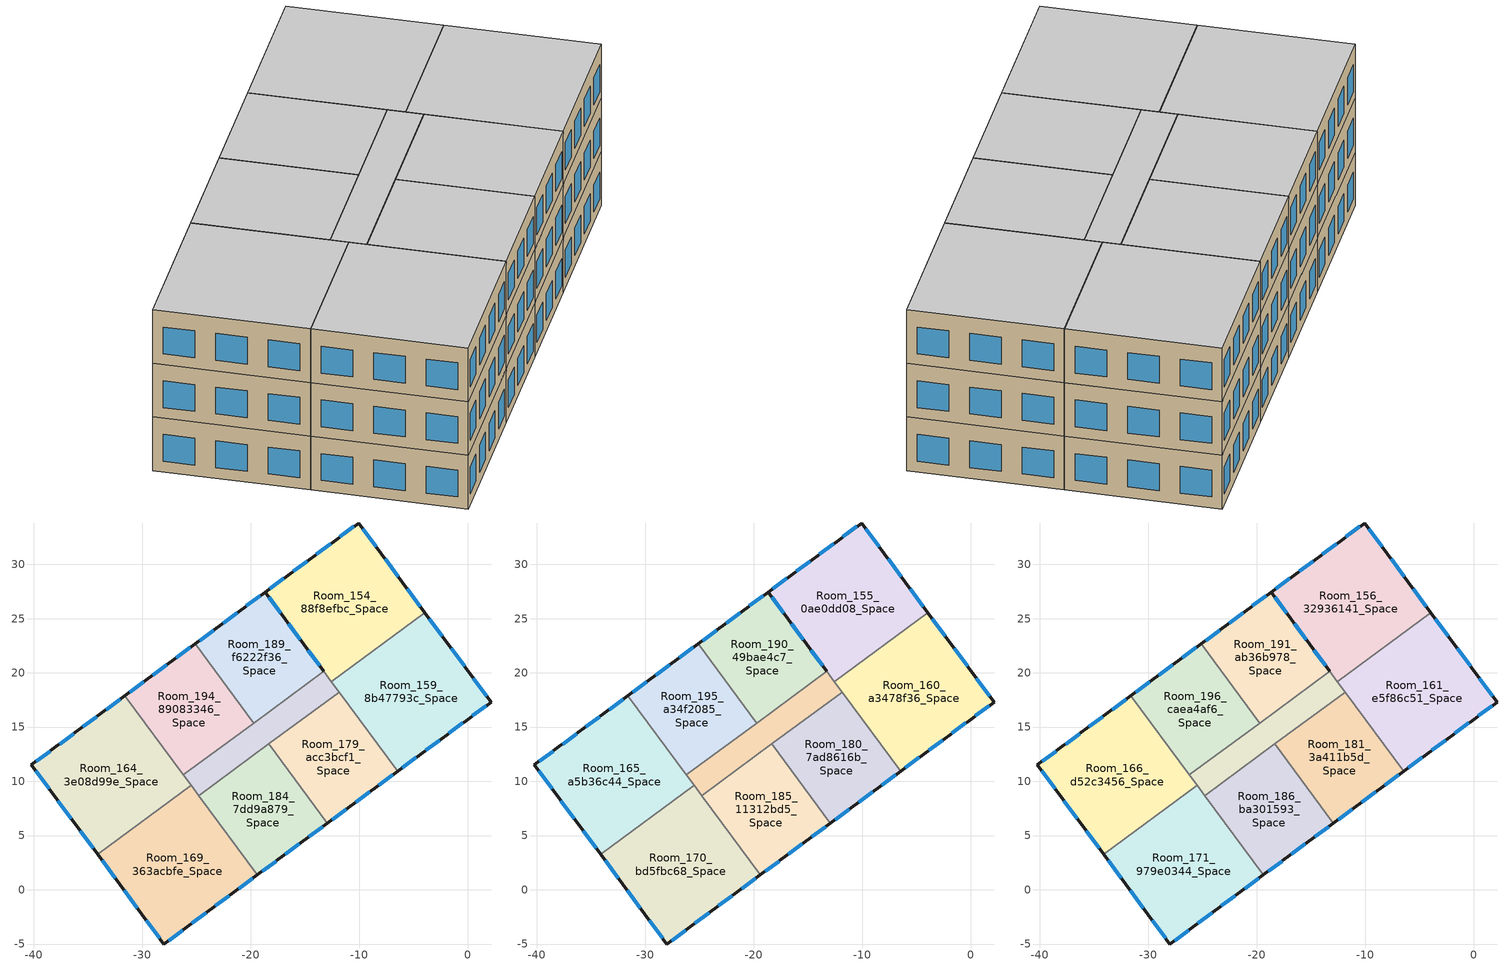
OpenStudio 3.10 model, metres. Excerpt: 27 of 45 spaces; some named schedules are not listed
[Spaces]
Room_154_88f8efbc_Space
 floor ground: -10.06,33.82 -3.95,25.56 -12.57,19.19 -18.67,27.45 z0
 wall outside: -3.95,25.56 -10.06,33.82 -18.67,27.45 -13.28,20.15 z0:4
 wall to Room_174_8eef18f5_Space: -13.28,20.15 -12.57,19.19 z0:4
 wall to Room_159_8b47793c_Space: -12.57,19.19 -3.95,25.56 z0:4
 window: -4.36,26.11 -5.58,27.76 / -6.39,28.86 -7.62,30.52 / -8.43,31.62 -9.65,33.27 / -10.49,33.5 -11.78,32.54 / -12.64,31.91 -13.94,30.95 / -14.8,30.31 -16.09,29.36 / -16.95,28.72 -18.24,27.76 / -18.31,26.96 -17.24,25.5 / -16.52,24.53 -15.44,23.07 / -14.72,22.1 -13.64,20.64 z0.8:2.8
Room_159_8b47793c_Space
 floor ground: -3.95,25.56 2.16,17.31 -6.46,10.93 -12.57,19.19 z0
 wall outside: -6.46,10.93 2.16,17.31 -3.95,25.56 z0:4
 wall to Room_179_acc3bcf1_Space: -11.85,18.22 -6.46,10.93 z0:4
 wall to Room_174_8eef18f5_Space: -12.57,19.19 -11.85,18.22 z0:4
 window: 1.75,17.86 0.53,19.51 / -0.29,20.61 -1.51,22.26 / -2.32,23.36 -3.54,25.01 / -6.03,11.25 -4.74,12.21 / -3.87,12.84 -2.58,13.8 / -1.72,14.44 -0.43,15.39 / 0.43,16.03 1.73,16.99 z0.8:2.8
Room_164_3e08d99e_Space
 floor ground: -31.6,17.89 -25.49,9.63 -34.11,3.26 -40.21,11.51 z0
 wall outside: -31.6,17.89 -40.21,11.51 -34.11,3.26 z0:4
 wall to Room_174_8eef18f5_Space: -25.49,9.63 -26.2,10.59 z0:4
 wall to Room_169_363acbfe_Space: -34.11,3.26 -25.49,9.63 z0:4
 wall to Room_194_89083346_Space: -26.2,10.59 -31.6,17.89 z0:4
 window: -39.81,10.96 -38.59,9.31 / -37.77,8.21 -36.55,6.56 / -35.74,5.46 -34.51,3.81 / -32.03,17.57 -33.32,16.61 / -34.18,15.97 -35.48,15.02 / -36.34,14.38 -37.63,13.43 / -38.49,12.79 -39.78,11.83 z0.8:2.8
Room_169_363acbfe_Space
 floor ground: -25.49,9.63 -19.38,1.37 -28,-5 -34.11,3.26 z0
 wall outside: -34.11,3.26 -28,-5 -19.38,1.37 z0:4
 wall to Room_184_7dd9a879_Space: -19.38,1.37 -24.78,8.66 z0:4
 wall to Room_174_8eef18f5_Space: -24.78,8.66 -25.49,9.63 z0:4
 window: -33.7,2.71 -32.48,1.05 / -31.66,-0.05 -30.44,-1.7 / -29.63,-2.8 -28.41,-4.45 / -27.57,-4.68 -26.28,-3.73 / -25.42,-3.09 -24.12,-2.13 / -23.26,-1.5 -21.97,-0.54 / -21.11,0.1 -19.82,1.05 z0.8:2.8
Room_174_8eef18f5_Space
 floor ground: -13.28,20.15 -11.85,18.22 -24.78,8.66 -26.2,10.59 z0
 wall to Room_194_89083346_Space: -19.74,15.37 -26.2,10.59 z0:4
 wall to Room_189_f6222f36_Space: -13.28,20.15 -19.74,15.37 z0:4
 wall to Room_184_7dd9a879_Space: -24.78,8.66 -18.32,13.44 z0:4
 wall to Room_179_acc3bcf1_Space: -18.32,13.44 -11.85,18.22 z0:4
Room_179_acc3bcf1_Space
 floor ground: -11.85,18.22 -6.46,10.93 -12.92,6.15 -18.32,13.44 z0
 wall outside: -12.92,6.15 -6.46,10.93 z0:4
 wall to Room_184_7dd9a879_Space: -18.32,13.44 -12.92,6.15 z0:4
 window: -12.49,6.47 -11.2,7.43 / -10.34,8.06 -9.04,9.02 / -8.18,9.66 -6.89,10.61 z0.8:2.8
Room_184_7dd9a879_Space
 floor ground: -18.32,13.44 -12.92,6.15 -19.38,1.37 -24.78,8.66 z0
 wall outside: -19.38,1.37 -12.92,6.15 z0:4
 window: -18.95,1.69 -17.66,2.65 / -16.8,3.28 -15.51,4.24 / -14.64,4.88 -13.35,5.83 z0.8:2.8
Room_189_f6222f36_Space
 floor ground: -18.67,27.45 -13.28,20.15 -19.74,15.37 -25.14,22.67 z0
 wall outside: -13.28,20.15 -18.67,27.45 -25.14,22.67 z0:4
 wall to Room_194_89083346_Space: -25.14,22.67 -19.74,15.37 z0:4
 window: -19.11,27.13 -20.4,26.17 / -21.26,25.53 -22.55,24.58 / -23.41,23.94 -24.71,22.98 / -13.64,20.64 -14.72,22.1 / -15.44,23.07 -16.52,24.53 / -17.24,25.5 -18.31,26.96 z0.8:2.8
Room_194_89083346_Space
 floor ground: -25.14,22.67 -19.74,15.37 -26.2,10.59 -31.6,17.89 z0
 wall outside: -25.14,22.67 -31.6,17.89 z0:4
 window: -25.57,22.35 -26.86,21.39 / -27.72,20.75 -29.01,19.8 / -29.87,19.16 -31.17,18.21 z0.8:2.8
Room_155_0ae0dd08_Space
 floor to Room_154_88f8efbc_Space: -10.06,33.82 -3.95,25.56 -12.57,19.19 -18.67,27.45 z4
 wall outside: -3.95,25.56 -10.06,33.82 -18.67,27.45 -13.28,20.15 z4:8
 wall to Room_175_80535c83_Space: -13.28,20.15 -12.57,19.19 z4:8
 wall to Room_160_a3478f36_Space: -12.57,19.19 -3.95,25.56 z4:8
 window: -4.36,26.11 -5.58,27.76 / -6.39,28.86 -7.62,30.52 / -8.43,31.62 -9.65,33.27 / -10.49,33.5 -11.78,32.54 / -12.64,31.91 -13.94,30.95 / -14.8,30.31 -16.09,29.36 / -16.95,28.72 -18.24,27.76 / -18.31,26.96 -17.24,25.5 / -16.52,24.53 -15.44,23.07 / -14.72,22.1 -13.64,20.64 z4.8:6.8
Room_160_a3478f36_Space
 floor to Room_159_8b47793c_Space: -3.95,25.56 2.16,17.31 -6.46,10.93 -12.57,19.19 z4
 wall outside: -6.46,10.93 2.16,17.31 -3.95,25.56 z4:8
 wall to Room_180_7ad8616b_Space: -11.85,18.22 -6.46,10.93 z4:8
 wall to Room_175_80535c83_Space: -12.57,19.19 -11.85,18.22 z4:8
 window: 1.75,17.86 0.53,19.51 / -0.29,20.61 -1.51,22.26 / -2.32,23.36 -3.54,25.01 / -6.03,11.25 -4.74,12.21 / -3.87,12.84 -2.58,13.8 / -1.72,14.44 -0.43,15.39 / 0.43,16.03 1.73,16.99 z4.8:6.8
Room_165_a5b36c44_Space
 floor to Room_164_3e08d99e_Space: -31.6,17.89 -25.49,9.63 -34.11,3.26 -40.21,11.51 z4
 wall outside: -31.6,17.89 -40.21,11.51 -34.11,3.26 z4:8
 wall to Room_175_80535c83_Space: -25.49,9.63 -26.2,10.59 z4:8
 wall to Room_170_bd5fbc68_Space: -34.11,3.26 -25.49,9.63 z4:8
 wall to Room_195_a34f2085_Space: -26.2,10.59 -31.6,17.89 z4:8
 window: -39.81,10.96 -38.59,9.31 / -37.77,8.21 -36.55,6.56 / -35.74,5.46 -34.51,3.81 / -32.03,17.57 -33.32,16.61 / -34.18,15.97 -35.48,15.02 / -36.34,14.38 -37.63,13.43 / -38.49,12.79 -39.78,11.83 z4.8:6.8
Room_170_bd5fbc68_Space
 floor to Room_169_363acbfe_Space: -25.49,9.63 -19.38,1.37 -28,-5 -34.11,3.26 z4
 wall outside: -34.11,3.26 -28,-5 -19.38,1.37 z4:8
 wall to Room_185_11312bd5_Space: -19.38,1.37 -24.78,8.66 z4:8
 wall to Room_175_80535c83_Space: -24.78,8.66 -25.49,9.63 z4:8
 window: -33.7,2.71 -32.48,1.05 / -31.66,-0.05 -30.44,-1.7 / -29.63,-2.8 -28.41,-4.45 / -27.57,-4.68 -26.28,-3.73 / -25.42,-3.09 -24.12,-2.13 / -23.26,-1.5 -21.97,-0.54 / -21.11,0.1 -19.82,1.05 z4.8:6.8
Room_175_80535c83_Space
 floor to Room_174_8eef18f5_Space: -13.28,20.15 -11.85,18.22 -24.78,8.66 -26.2,10.59 z4
 wall to Room_195_a34f2085_Space: -19.74,15.37 -26.2,10.59 z4:8
 wall to Room_190_49bae4c7_Space: -13.28,20.15 -19.74,15.37 z4:8
 wall to Room_185_11312bd5_Space: -24.78,8.66 -18.32,13.44 z4:8
 wall to Room_180_7ad8616b_Space: -18.32,13.44 -11.85,18.22 z4:8
Room_180_7ad8616b_Space
 floor to Room_179_acc3bcf1_Space: -11.85,18.22 -6.46,10.93 -12.92,6.15 -18.32,13.44 z4
 wall outside: -12.92,6.15 -6.46,10.93 z4:8
 wall to Room_185_11312bd5_Space: -18.32,13.44 -12.92,6.15 z4:8
 window: -12.49,6.47 -11.2,7.43 / -10.34,8.06 -9.04,9.02 / -8.18,9.66 -6.89,10.61 z4.8:6.8
Room_185_11312bd5_Space
 floor to Room_184_7dd9a879_Space: -18.32,13.44 -12.92,6.15 -19.38,1.37 -24.78,8.66 z4
 wall outside: -19.38,1.37 -12.92,6.15 z4:8
 window: -18.95,1.69 -17.66,2.65 / -16.8,3.28 -15.51,4.24 / -14.64,4.88 -13.35,5.83 z4.8:6.8
Room_190_49bae4c7_Space
 floor to Room_189_f6222f36_Space: -18.67,27.45 -13.28,20.15 -19.74,15.37 -25.14,22.67 z4
 wall outside: -13.28,20.15 -18.67,27.45 -25.14,22.67 z4:8
 wall to Room_195_a34f2085_Space: -25.14,22.67 -19.74,15.37 z4:8
 window: -13.64,20.64 -14.72,22.1 / -15.44,23.07 -16.52,24.53 / -17.24,25.5 -18.31,26.96 / -19.11,27.13 -20.4,26.17 / -21.26,25.53 -22.55,24.58 / -23.41,23.94 -24.71,22.98 z4.8:6.8
Room_195_a34f2085_Space
 floor to Room_194_89083346_Space: -25.14,22.67 -19.74,15.37 -26.2,10.59 -31.6,17.89 z4
 wall outside: -25.14,22.67 -31.6,17.89 z4:8
 window: -25.57,22.35 -26.86,21.39 / -27.72,20.75 -29.01,19.8 / -29.87,19.16 -31.17,18.21 z4.8:6.8
Room_156_32936141_Space
 floor to Room_155_0ae0dd08_Space: -10.06,33.82 -3.95,25.56 -12.57,19.19 -18.67,27.45 z8
 wall outside: -3.95,25.56 -10.06,33.82 -18.67,27.45 -13.28,20.15 z8:12
 wall to Room_176_02cfd04b_Space: -13.28,20.15 -12.57,19.19 z8:12
 wall to Room_161_e5f86c51_Space: -12.57,19.19 -3.95,25.56 z8:12
 window: -4.36,26.11 -5.58,27.76 / -6.39,28.86 -7.62,30.52 / -8.43,31.62 -9.65,33.27 / -10.49,33.5 -11.78,32.54 / -12.64,31.91 -13.94,30.95 / -14.8,30.31 -16.09,29.36 / -16.95,28.72 -18.24,27.76 / -18.31,26.96 -17.24,25.5 / -16.52,24.53 -15.44,23.07 / -14.72,22.1 -13.64,20.64 z8.8:10.8
 ceiling to Room_157_906e164b_Space: -12.57,19.19 -3.95,25.56 -10.06,33.82 -18.67,27.45 z12
Room_161_e5f86c51_Space
 floor to Room_160_a3478f36_Space: -3.95,25.56 2.16,17.31 -6.46,10.93 -12.57,19.19 z8
 wall outside: -6.46,10.93 2.16,17.31 -3.95,25.56 z8:12
 wall to Room_181_3a411b5d_Space: -11.85,18.22 -6.46,10.93 z8:12
 wall to Room_176_02cfd04b_Space: -12.57,19.19 -11.85,18.22 z8:12
 window: 1.75,17.86 0.53,19.51 / -0.29,20.61 -1.51,22.26 / -2.32,23.36 -3.54,25.01 / -6.03,11.25 -4.74,12.21 / -3.87,12.84 -2.58,13.8 / -1.72,14.44 -0.43,15.39 / 0.43,16.03 1.73,16.99 z8.8:10.8
 ceiling to Room_162_4eb5ef5d_Space: -6.46,10.93 2.16,17.31 -3.95,25.56 -12.57,19.19 z12
Room_166_d52c3456_Space
 floor to Room_165_a5b36c44_Space: -31.6,17.89 -25.49,9.63 -34.11,3.26 -40.21,11.51 z8
 wall outside: -31.6,17.89 -40.21,11.51 -34.11,3.26 z8:12
 wall to Room_176_02cfd04b_Space: -25.49,9.63 -26.2,10.59 z8:12
 wall to Room_171_979e0344_Space: -34.11,3.26 -25.49,9.63 z8:12
 wall to Room_196_caea4af6_Space: -26.2,10.59 -31.6,17.89 z8:12
 window: -39.81,10.96 -38.59,9.31 / -37.77,8.21 -36.55,6.56 / -35.74,5.46 -34.51,3.81 / -32.03,17.57 -33.32,16.61 / -34.18,15.97 -35.48,15.02 / -36.34,14.38 -37.63,13.43 / -38.49,12.79 -39.78,11.83 z8.8:10.8
 ceiling to Room_167_7904151e_Space: -34.11,3.26 -25.49,9.63 -31.6,17.89 -40.21,11.51 z12
Room_171_979e0344_Space
 floor to Room_170_bd5fbc68_Space: -25.49,9.63 -19.38,1.37 -28,-5 -34.11,3.26 z8
 wall outside: -34.11,3.26 -28,-5 -19.38,1.37 z8:12
 wall to Room_186_ba301593_Space: -19.38,1.37 -24.78,8.66 z8:12
 wall to Room_176_02cfd04b_Space: -24.78,8.66 -25.49,9.63 z8:12
 window: -33.7,2.71 -32.48,1.05 / -31.66,-0.05 -30.44,-1.7 / -29.63,-2.8 -28.41,-4.45 / -27.57,-4.68 -26.28,-3.73 / -25.42,-3.09 -24.12,-2.13 / -23.26,-1.5 -21.97,-0.54 / -21.11,0.1 -19.82,1.05 z8.8:10.8
 ceiling to Room_172_ca6f2d51_Space: -28,-5 -19.38,1.37 -25.49,9.63 -34.11,3.26 z12
Room_176_02cfd04b_Space
 floor to Room_175_80535c83_Space: -13.28,20.15 -11.85,18.22 -24.78,8.66 -26.2,10.59 z8
 wall to Room_196_caea4af6_Space: -19.74,15.37 -26.2,10.59 z8:12
 wall to Room_191_ab36b978_Space: -13.28,20.15 -19.74,15.37 z8:12
 wall to Room_186_ba301593_Space: -24.78,8.66 -18.32,13.44 z8:12
 wall to Room_181_3a411b5d_Space: -18.32,13.44 -11.85,18.22 z8:12
 ceiling to Room_177_49199912_Space: -24.78,8.66 -11.85,18.22 -13.28,20.15 -26.2,10.59 z12
Room_181_3a411b5d_Space
 floor to Room_180_7ad8616b_Space: -11.85,18.22 -6.46,10.93 -12.92,6.15 -18.32,13.44 z8
 wall outside: -12.92,6.15 -6.46,10.93 z8:12
 wall to Room_186_ba301593_Space: -18.32,13.44 -12.92,6.15 z8:12
 window: -12.49,6.47 -11.2,7.43 / -10.34,8.06 -9.04,9.02 / -8.18,9.66 -6.89,10.61 z8.8:10.8
 ceiling to Room_182_bfa5cb46_Space: -12.92,6.15 -6.46,10.93 -11.85,18.22 -18.32,13.44 z12
Room_186_ba301593_Space
 floor to Room_185_11312bd5_Space: -18.32,13.44 -12.92,6.15 -19.38,1.37 -24.78,8.66 z8
 wall outside: -19.38,1.37 -12.92,6.15 z8:12
 window: -18.95,1.69 -17.66,2.65 / -16.8,3.28 -15.51,4.24 / -14.64,4.88 -13.35,5.83 z8.8:10.8
 ceiling to Room_187_25955867_Space: -19.38,1.37 -12.92,6.15 -18.32,13.44 -24.78,8.66 z12
Room_191_ab36b978_Space
 floor to Room_190_49bae4c7_Space: -18.67,27.45 -13.28,20.15 -19.74,15.37 -25.14,22.67 z8
 wall outside: -13.28,20.15 -18.67,27.45 -25.14,22.67 z8:12
 wall to Room_196_caea4af6_Space: -25.14,22.67 -19.74,15.37 z8:12
 window: -13.64,20.64 -14.72,22.1 / -15.44,23.07 -16.52,24.53 / -17.24,25.5 -18.31,26.96 / -19.11,27.13 -20.4,26.17 / -21.26,25.53 -22.55,24.58 / -23.41,23.94 -24.71,22.98 z8.8:10.8
 ceiling to Room_192_6ff16e84_Space: -19.74,15.37 -13.28,20.15 -18.67,27.45 -25.14,22.67 z12
Room_196_caea4af6_Space
 floor to Room_195_a34f2085_Space: -25.14,22.67 -19.74,15.37 -26.2,10.59 -31.6,17.89 z8
 wall outside: -25.14,22.67 -31.6,17.89 z8:12
 window: -25.57,22.35 -26.86,21.39 / -27.72,20.75 -29.01,19.8 / -29.87,19.16 -31.17,18.21 z8.8:10.8
 ceiling to Room_197_9ebd7195_Space: -26.2,10.59 -19.74,15.37 -25.14,22.67 -31.6,17.89 z12
[Building]
unnamed: North Axis {deg}=0; Space Type=MURB large; Default Construction Set=Zone 20112020 6A; Default Schedule Set=MidriseApartment Apartment Schedule Set 1; Standards Building Type=MediumOffice
[Site]
Montreal-Trudeau Intl AP: Latitude {deg}=45.4706; Longitude {deg}=-73.7408; Time Zone {hr}=-5; Elevation {m}=36; Keep Site Location Information=No
[Site:WaterMainsTemperature]
Calculation Method=CorrelationFromWeatherFile
[ClimateZones]
Climate Zone Institution Name 1=ASHRAE; Climate Zone Document Name 1=ANSI/ASHRAE Standard 169; Climate Zone Document Year 1=2006; Climate Zone Value 1=6A; Climate Zone Institution Name 2=CEC; Climate Zone Document Name 2=California Climate Zone Descriptions; Climate Zone Document Year 2=1995; Climate Zone Value 2=6
[SizingPeriod:DesignDay] Daily Dry-Bulb Temperature Range {deltaC}=0; Barometric Pressure {Pa}=100893; Wind Speed {m/s}=3.9; Wind Direction {deg}=260; Sky Clearness=0; Rain Indicator=No; Snow Indicator=No; Day of Month=21; Month=1; Day Type=WinterDesignDay; Daylight Saving Time Indicator=No; Dry-Bulb Temperature Range Modifier Type=DefaultMultipliers; Solar Model Indicator=ASHRAEClearSky
Name | Maximum Dry-Bulb Temperature {C} | Humidity Condition Type | Wetbulb or DewPoint at Maximum Dry-Bulb {C}
Montreal Int'l Ann Htg 99.6% Condns DB | -23.7 | Wetbulb | -23.7
Montreal Int'l Ann Htg 99% Condns DB | -21.1 | Wetbulb | -21.1
Montreal Int'l Ann Hum_n 99.6% Condns DP=>MCDB | -23 | Dewpoint | -30.5
Montreal Int'l Ann Hum_n 99% Condns DP=>MCDB | -20.6 | Dewpoint | -27.9
[Material]
Name | Roughness | Thickness {m} | Conductivity {W/m-K} | Density {kg/m3} | Specific Heat {J/kg-K} | Thermal Absorptance | Solar Absorptance | Visible Absorptance
G05 25mm wood 3; G05 25mm wood 1 | MediumSmooth | 0.0254 | 0.15 | 608 | 1630 | 0.9 | 0.5 | 0.5
100mm Normalweight concrete floor 1 | MediumSmooth | 0.1016 | 2.31 | 2322 | 832
G01 13mm gypsum board 1 | Smooth | 0.0127 | 0.16 | 800 | 1090 | 0.9 | 0.7 | 0.5
6 in. Normalweight Concrete Floor 2 | MediumRough | 0.1524 | 2.31 | 2322 | 832 | 0.9 | 0.7 | 0.7
F08 Metal surface 1 | Smooth | 0.0008 | 45.28 | 7824 | 500 | 0.9 | 0.7 | 0.7
AQNC2024standard concrete | MediumRough | 0.1 | 2.5 | 2400 | 840 | 0.9 | 0.7 | 0.7
AQNC2024expanded polystyrene type I 15 cm | MediumRough | 0.15 | 0.0385 | 15 | 1500 | 0.9 | 0.7 | 0.7
AQNC2024Stucco 25 mm | MediumRough | 0.025 | 0.159 | 800 | 1090 | 0.9 | 0.7 | 0.7
AQNC2024gypsum board | MediumRough | 0.1 | 0.159 | 800 | 1090 | 0.9 | 0.7 | 0.7
AQNC2024built-up roofing 1 | MediumRough | 0.1 | 0.162 | 1121 | 1470 | 0.9 | 0.7 | 0.7
AQNC2024brick (fired clay) | MediumRough | 0.1 | 1.43 | 2400 | 840 | 0.9 | 0.7 | 0.7
[WindowMaterial:SimpleGlazingSystem]
Name | U-Factor {W/m2-K} | Solar Heat Gain Coefficient | Visible Transmittance
Customized Fenestration:: cond=0.220 tvis=0.294 tsol=0.332; Customized Fenestration:: cond=0.220 tvis=0.898 tsol=0.837 | 2.2 | 0.6 | 0.21
Fenestration U=2.38 0.4 | 2.38 | 0.4 | 0.4
[Material:NoMass] Thermal Absorptance=0.9; Solar Absorptance=0.7
Name | Roughness | Thermal Resistance {m2-K/W} | Visible Absorptance
CP02 CARPET PAD 2 | VeryRough | 0.21648 | 0.8
Typical Carpet Pad 3 | Smooth | 3.45515 | 0.8
Typical Insulation R-0.58 1 | Smooth | 0.454528 | 0.7
Typical Insulation R-1.15 1 | Smooth | 0.454545 | 0.7
[WindowMaterial:Glazing]
Clear 3mm 2: Optical Data Type=SpectralAverage; Thickness {m}=0.003; Solar Transmittance at Normal Incidence=0.837; Front Side Solar Reflectance at Normal Incidence=0.075; Back Side Solar Reflectance at Normal Incidence=0.075; Visible Transmittance at Normal Incidence=0.898; Front Side Visible Reflectance at Normal Incidence=0.081; Back Side Visible Reflectance at Normal Incidence=0.081; Infrared Transmittance at Normal Incidence=0; Front Side Infrared Hemispherical Emissivity=0.84; Back Side Infrared Hemispherical Emissivity=0.84; Conductivity {W/m-K}=0.9; Dirt Correction Factor for Solar and Visible Transmittance=1; Solar Diffusing=No
[Construction]
Typical Interior Floor 1: 100mm Normalweight concrete floor 1, CP02 CARPET PAD 2
Typical Interior Wall 1: G01 13mm gypsum board 1, G01 13mm gypsum board 1
Typical Interior Ceiling 1: CP02 CARPET PAD 2, 100mm Normalweight concrete floor 1
Customized opaque construction {4e7b71c1-5be2-4431-8ce4-cf987089d090} to conductance of 0.284: 6 in. Normalweight Concrete Floor 2, Typical Carpet Pad 3
Customized opaque construction {1d419b8d-d461-492a-92d8-f46981addb7c} to conductance of 2.2: F08 Metal surface 1, Typical Insulation R-0.58 1
Customized opaque construction {bc588554-639a-4cee-8ce8-916022afe59b} to conductance of 2.2: Typical Insulation R-1.15 1
Customized Fenestration: cond=0.220 tvis=0.294 tsol=0.332: Customized Fenestration:: cond=0.220 tvis=0.294 tsol=0.332
Typical Interior Window 1: Clear 3mm 2
Typical Interior Door 2; Typical Interior Partition 6: G05 25mm wood 3
Typical Interior Partition 4: G05 25mm wood 1
Customized Fenestration: cond=0.220 tvis=0.898 tsol=0.837 3: Customized Fenestration:: cond=0.220 tvis=0.898 tsol=0.837
Customized Fenestration: u=2.38: Fenestration U=2.38 0.4
AQ_MURB_2024_MURB ground 2011 2020 6A; AQ_MURB_2024_MURB ground 2011 2020 6A 2: AQNC2024standard concrete, AQNC2024expanded polystyrene type I 15 cm
AQ_MURB_2024_MURB Wall 2011 2020 6A 1: AQNC2024Stucco 25 mm, AQNC2024brick (fired clay), AQNC2024expanded polystyrene type I 15 cm, AQNC2024gypsum board
AQ_MURB_2024_MURB roof 2011 2020 6A 1: AQNC2024built-up roofing 1, AQNC2024expanded polystyrene type I 15 cm
[DefaultConstructionSet]
Zone 20112020 6A: Default Exterior Surface Constructions=NECB 2011 - HighApt - NECB HDD Method at climate 11; Default Interior Surface Constructions=Default Surface Constructions 1686; Default Ground Contact Surface Constructions=NECB 2011 - HighApt - NECB HDD Method at climate 12; Default Exterior SubSurface Constructions=NECB 2011 - HighApt - NECB HDD Method at climate 13; Default Interior SubSurface Constructions=Default Sub Surface Constructions 1122; Interior Partition Construction=Typical Interior Partition 6
[DefaultSurfaceConstructions]
Name | Floor Construction | Wall Construction | Roof Ceiling Construction
NECB 2011 - HighApt - NECB HDD Method at climate 11 | AQ_MURB_2024_MURB ground 2011 2020 6A | AQ_MURB_2024_MURB Wall 2011 2020 6A 1 | AQ_MURB_2024_MURB roof 2011 2020 6A 1
Default Surface Constructions 1686 | Typical Interior Floor 1 | Typical Interior Wall 1 | Typical Interior Ceiling 1
NECB 2011 - HighApt - NECB HDD Method at climate 12 | AQ_MURB_2024_MURB ground 2011 2020 6A 2 | AQ_MURB_2024_MURB Wall 2011 2020 6A 1 | Customized opaque construction {4e7b71c1-5be2-4431-8ce4-cf987089d090} to conductance of 0.284
[DefaultSubSurfaceConstructions]
Name | Fixed Window Construction | Operable Window Construction | Door Construction | Glass Door Construction | Overhead Door Construction | Skylight Construction | Tubular Daylight Dome Construction | Tubular Daylight Diffuser Construction
NECB 2011 - HighApt - NECB HDD Method at climate 13 | Customized Fenestration: u=2.38 | Customized Fenestration: u=2.38 | Customized opaque construction {1d419b8d-d461-492a-92d8-f46981addb7c} to conductance of 2.2 | Customized Fenestration: u=2.38 | Customized opaque construction {bc588554-639a-4cee-8ce8-916022afe59b} to conductance of 2.2 | Customized Fenestration: cond=0.220 tvis=0.294 tsol=0.332 | Customized Fenestration: cond=0.220 tvis=0.898 tsol=0.837 3 | Customized Fenestration: cond=0.220 tvis=0.898 tsol=0.837 3
Default Sub Surface Constructions 1122 | Typical Interior Window 1 | Typical Interior Window 1 | Typical Interior Door 2
[SpaceType] Default Construction Set=Zone 20112020 6A
Name | Default Schedule Set
MURB large; MURB small | MidriseApartment Apartment Schedule Set 1
MURB lobby | MidriseApartment Corridor Schedule Set
[Space]
Name | Space Type | Building Story | Thermal Zone
Room_154_88f8efbc_Space | MURB large | Floor1 | Room_154_88f8efbc
Room_155_0ae0dd08_Space | MURB large | Floor2 | Room_155_0ae0dd08
Room_156_32936141_Space | MURB large | Floor3 | Room_156_32936141
Room_159_8b47793c_Space | MURB large | Floor1 | Room_159_8b47793c
Room_160_a3478f36_Space | MURB large | Floor2 | Room_160_a3478f36
Room_161_e5f86c51_Space | MURB large | Floor3 | Room_161_e5f86c51
Room_164_3e08d99e_Space | MURB large | Floor1 | Room_164_3e08d99e
Room_165_a5b36c44_Space | MURB large | Floor2 | Room_165_a5b36c44
Room_166_d52c3456_Space | MURB large | Floor3 | Room_166_d52c3456
Room_169_363acbfe_Space | MURB large | Floor1 | Room_169_363acbfe
Room_170_bd5fbc68_Space | MURB large | Floor2 | Room_170_bd5fbc68
Room_171_979e0344_Space | MURB large | Floor3 | Room_171_979e0344
Room_174_8eef18f5_Space | MURB lobby | Floor1 | Room_174_8eef18f5
Room_175_80535c83_Space | MURB lobby | Floor2 | Room_175_80535c83
Room_176_02cfd04b_Space | MURB lobby | Floor3 | Room_176_02cfd04b
Room_179_acc3bcf1_Space | MURB small | Floor1 | Room_179_acc3bcf1
Room_180_7ad8616b_Space | MURB small | Floor2 | Room_180_7ad8616b
Room_181_3a411b5d_Space | MURB small | Floor3 | Room_181_3a411b5d
Room_184_7dd9a879_Space | MURB small | Floor1 | Room_184_7dd9a879
Room_185_11312bd5_Space | MURB small | Floor2 | Room_185_11312bd5
Room_186_ba301593_Space | MURB small | Floor3 | Room_186_ba301593
Room_189_f6222f36_Space | MURB small | Floor1 | Room_189_f6222f36
Room_190_49bae4c7_Space | MURB small | Floor2 | Room_190_49bae4c7
Room_191_ab36b978_Space | MURB small | Floor3 | Room_191_ab36b978
Room_194_89083346_Space | MURB small | Floor1 | Room_194_89083346
Room_195_a34f2085_Space | MURB small | Floor2 | Room_195_a34f2085
Room_196_caea4af6_Space | MURB small | Floor3 | Room_196_caea4af6
[ThermalZone] Ceiling Height {m}=4; Use Ideal Air Loads=No
Name | Volume {m3} | Thermostat
Room_154_88f8efbc | 440.214 | LargeOffice Building_Setpoint
Room_155_0ae0dd08 | 440.214 | LargeOffice Building_Setpoint 1
Room_156_32936141 | 440.214 | LargeOffice Building_Setpoint 2
Room_159_8b47793c | 440.223 | LargeOffice Building_Setpoint 5
Room_160_a3478f36 | 440.223 | LargeOffice Building_Setpoint 6
Room_161_e5f86c51 | 440.223 | LargeOffice Building_Setpoint 7
Room_164_3e08d99e | 440.214 | LargeOffice Building_Setpoint 10
Room_165_a5b36c44 | 440.214 | LargeOffice Building_Setpoint 11
Room_166_d52c3456 | 440.214 | LargeOffice Building_Setpoint 12
Room_169_363acbfe | 440.223 | LargeOffice Building_Setpoint 15
Room_170_bd5fbc68 | 440.223 | LargeOffice Building_Setpoint 16
Room_171_979e0344 | 440.223 | LargeOffice Building_Setpoint 17
Room_174_8eef18f5 | 154.328 | LargeOffice Building_Setpoint 20
Room_175_80535c83 | 154.328 | LargeOffice Building_Setpoint 21
Room_176_02cfd04b | 154.328 | LargeOffice Building_Setpoint 22
Room_179_acc3bcf1 | 291.629 | LargeOffice Building_Setpoint 25
Room_180_7ad8616b | 291.629 | LargeOffice Building_Setpoint 26
Room_181_3a411b5d | 291.629 | LargeOffice Building_Setpoint 27
Room_184_7dd9a879 | 291.629 | LargeOffice Building_Setpoint 30
Room_185_11312bd5 | 291.629 | LargeOffice Building_Setpoint 31
Room_186_ba301593 | 291.629 | LargeOffice Building_Setpoint 32
Room_189_f6222f36 | 291.578 | LargeOffice Building_Setpoint 35
Room_190_49bae4c7 | 291.578 | LargeOffice Building_Setpoint 36
Room_191_ab36b978 | 291.578 | LargeOffice Building_Setpoint 37
Room_194_89083346 | 291.578 | LargeOffice Building_Setpoint 40
Room_195_a34f2085 | 291.578 | LargeOffice Building_Setpoint 41
Room_196_caea4af6 | 291.578 | LargeOffice Building_Setpoint 42
[Sizing:Zone] Zone Cooling Design Supply Air Temperature Input Method=SupplyAirTemperature; Zone Cooling Design Supply Air Temperature {C}=14; Zone Cooling Design Supply Air Temperature Difference {deltaC}=11.11; Zone Heating Design Supply Air Temperature Input Method=SupplyAirTemperature; Zone Heating Design Supply Air Temperature {C}=40; Zone Heating Design Supply Air Temperature Difference {deltaC}=11.11; Zone Cooling Design Supply Air Humidity Ratio {kg-H2O/kg-air}=0.0085; Zone Heating Design Supply Air Humidity Ratio {kg-H2O/kg-air}=0.008; Cooling Design Air Flow Method=DesignDay; Heating Design Air Flow Method=DesignDay; Account for Dedicated Outdoor Air System=No; Dedicated Outdoor Air System Control Strategy=NeutralSupplyAir; Dedicated Outdoor Air Low Setpoint Temperature for Design {C}=autosize; Dedicated Outdoor Air High Setpoint Temperature for Design {C}=autosize; Zone Load Sizing Method=Sensible Load Only No Latent Load; Zone Latent Cooling Design Supply Air Humidity Ratio Input Method=HumidityRatioDifference; Zone Cooling Design Supply Air Humidity Ratio Difference {kgWater/kgDryAir}=0.005; Zone Latent Heating Design Supply Air Humidity Ratio Input Method=HumidityRatioDifference; Zone Humidification Design Supply Air Humidity Ratio Difference {kgWater/kgDryAir}=0.005; Sizing Option=Coincident
Room_154_88f8efbc; Room_155_0ae0dd08; Room_156_32936141; Room_157_906e164b; Room_158_72c3b06a; Room_159_8b47793c; Room_160_a3478f36; Room_161_e5f86c51; Room_162_4eb5ef5d; Room_163_a5130ee6; Room_164_3e08d99e; Room_165_a5b36c44; Room_166_d52c3456; Room_167_7904151e; Room_168_eee44cb1; Room_169_363acbfe; Room_170_bd5fbc68; Room_171_979e0344; Room_172_ca6f2d51; Room_173_17b56888; Room_174_8eef18f5
[BuildingStory]
Floor1; Floor2; Floor3
[ThermostatSetpoint:DualSetpoint] Heating Setpoint Temperature Schedule=NECB-G-Thermostat Setpoint-Heating; Cooling Setpoint Temperature Schedule=NECB-G-Thermostat Setpoint-Cooling
LargeOffice Building_Setpoint; LargeOffice Building_Setpoint 1; LargeOffice Building_Setpoint 2; LargeOffice Building_Setpoint 5; LargeOffice Building_Setpoint 6; LargeOffice Building_Setpoint 7; LargeOffice Building_Setpoint 10; LargeOffice Building_Setpoint 11; LargeOffice Building_Setpoint 12; LargeOffice Building_Setpoint 15; LargeOffice Building_Setpoint 16; LargeOffice Building_Setpoint 17; LargeOffice Building_Setpoint 20; LargeOffice Building_Setpoint 21; LargeOffice Building_Setpoint 22; LargeOffice Building_Setpoint 25; LargeOffice Building_Setpoint 26; LargeOffice Building_Setpoint 27; LargeOffice Building_Setpoint 30; LargeOffice Building_Setpoint 31; LargeOffice Building_Setpoint 32; LargeOffice Building_Setpoint 35; LargeOffice Building_Setpoint 36; LargeOffice Building_Setpoint 37; LargeOffice Building_Setpoint 40; LargeOffice Building_Setpoint 41; LargeOffice Building_Setpoint 42
[WaterUse:Equipment:Definition] Peak Flow Rate {m3/s}=1e-06
Name | Target Temperature Schedule | Sensible Fraction Schedule | Latent Fraction Schedule
LargeOffice Building_Service Hot Water..Room_156_32936141; LargeOffice Building_Service Hot Water..Room_159_8b47793c; LargeOffice Building_Service Hot Water..Room_160_a3478f36; LargeOffice Building_Service Hot Water..Room_161_e5f86c51; LargeOffice Building_Service Hot Water..Room_164_3e08d99e; LargeOffice Building_Service Hot Water..Room_165_a5b36c44; LargeOffice Building_Service Hot Water..Room_166_d52c3456; LargeOffice Building_Service Hot Water..Room_169_363acbfe; LargeOffice Building_Service Hot Water..Room_170_bd5fbc68; LargeOffice Building_Service Hot Water..Room_171_979e0344; LargeOffice Building_Service Hot Water..Room_174_8eef18f5; LargeOffice Building_Service Hot Water..Room_175_80535c83; LargeOffice Building_Service Hot Water..Room_176_02cfd04b; LargeOffice Building_Service Hot Water..Room_179_acc3bcf1; LargeOffice Building_Service Hot Water..Room_180_7ad8616b; LargeOffice Building_Service Hot Water..Room_181_3a411b5d; LargeOffice Building_Service Hot Water..Room_184_7dd9a879; LargeOffice Building_Service Hot Water..Room_185_11312bd5; LargeOffice Building_Service Hot Water..Room_186_ba301593; LargeOffice Building_Service Hot Water..Room_189_f6222f36; LargeOffice Building_Service Hot Water..Room_190_49bae4c7; LargeOffice Building_Service Hot Water..Room_191_ab36b978; LargeOffice Building_Service Hot Water..Room_194_89083346; LargeOffice Building_Service Hot Water..Room_195_a34f2085; LargeOffice Building_Service Hot Water..Room_196_caea4af6 | 60.0C Hot Water | 0.2 Hot Water Sensible Fraction | 0.05 Hot Water Latent Fraction
Room 154 Water | WaterUse Schedule 120F 3 | WaterUse Sensible Fraction Schedule 20p 3 | WaterUse Latent Fraction Schedule 5p 3
LargeOffice Building_Service Hot Water..Room_155_7618b801 | WaterUse Schedule 120F 15 | WaterUse Sensible Fraction Schedule 20p 15 | WaterUse Latent Fraction Schedule 5p 15
[WaterUse:Equipment]
Name | Water Use Equipment Definition | Space | Flow Rate Fraction Schedule
Water Fixture Floor 3 Room 156 | LargeOffice Building_Service Hot Water..Room_156_32936141 | Room_156_32936141_Space | LargeOffice Building_Service Hot Water Schedule
Water Fixture Floor 1 Room 159 | LargeOffice Building_Service Hot Water..Room_159_8b47793c | Room_159_8b47793c_Space | LargeOffice Building_Service Hot Water Schedule
Water Fixture Floor 2 Room 160 | LargeOffice Building_Service Hot Water..Room_160_a3478f36 | Room_160_a3478f36_Space | LargeOffice Building_Service Hot Water Schedule
Water Fixture Floor 3 Room 161 | LargeOffice Building_Service Hot Water..Room_161_e5f86c51 | Room_161_e5f86c51_Space | LargeOffice Building_Service Hot Water Schedule
Water Fixture Floor 1 Room 164 | LargeOffice Building_Service Hot Water..Room_164_3e08d99e | Room_164_3e08d99e_Space | LargeOffice Building_Service Hot Water Schedule
Water Fixture Floor 2 Room 165 | LargeOffice Building_Service Hot Water..Room_165_a5b36c44 | Room_165_a5b36c44_Space | LargeOffice Building_Service Hot Water Schedule
Water Fixture Floor 3 Room 166 | LargeOffice Building_Service Hot Water..Room_166_d52c3456 | Room_166_d52c3456_Space | LargeOffice Building_Service Hot Water Schedule
Water Fixture Floor 1 Room 169 | LargeOffice Building_Service Hot Water..Room_169_363acbfe | Room_169_363acbfe_Space | LargeOffice Building_Service Hot Water Schedule
Water Fixture Floor 2 Room 170 | LargeOffice Building_Service Hot Water..Room_170_bd5fbc68 | Room_170_bd5fbc68_Space | LargeOffice Building_Service Hot Water Schedule
Water Fixture Floor 3 Room 171; Floor 3 Room 171 | LargeOffice Building_Service Hot Water..Room_171_979e0344 | Room_171_979e0344_Space | LargeOffice Building_Service Hot Water Schedule
LargeOffice Building_Service Hot Water..Room_174_8eef18f5 | LargeOffice Building_Service Hot Water..Room_174_8eef18f5 | Room_174_8eef18f5_Space | LargeOffice Building_Service Hot Water Schedule
LargeOffice Building_Service Hot Water..Room_175_80535c83 | LargeOffice Building_Service Hot Water..Room_175_80535c83 | Room_175_80535c83_Space | LargeOffice Building_Service Hot Water Schedule
LargeOffice Building_Service Hot Water..Room_176_02cfd04b | LargeOffice Building_Service Hot Water..Room_176_02cfd04b | Room_176_02cfd04b_Space | LargeOffice Building_Service Hot Water Schedule
Water Fixture Floor 5 Room 174 | LargeOffice Building_Service Hot Water..Room_179_acc3bcf1 | Room_179_acc3bcf1_Space | LargeOffice Building_Service Hot Water Schedule
Water Fixture Floor 2 Room 180 | LargeOffice Building_Service Hot Water..Room_180_7ad8616b | Room_180_7ad8616b_Space | LargeOffice Building_Service Hot Water Schedule
Water Fixture Floor 3 Room 181 | LargeOffice Building_Service Hot Water..Room_181_3a411b5d | Room_181_3a411b5d_Space | LargeOffice Building_Service Hot Water Schedule
Water Fixture Floor 1 Room 184 | LargeOffice Building_Service Hot Water..Room_184_7dd9a879 | Room_184_7dd9a879_Space | LargeOffice Building_Service Hot Water Schedule
Water Fixture Floor 2 Room 185 | LargeOffice Building_Service Hot Water..Room_185_11312bd5 | Room_185_11312bd5_Space | LargeOffice Building_Service Hot Water Schedule
Water Fixture Floor 3 Room 186 | LargeOffice Building_Service Hot Water..Room_186_ba301593 | Room_186_ba301593_Space | LargeOffice Building_Service Hot Water Schedule
Water Fixture Floor 1 Room 189 | LargeOffice Building_Service Hot Water..Room_189_f6222f36 | Room_189_f6222f36_Space | LargeOffice Building_Service Hot Water Schedule
Water Fixture Floor 2 Room 190; Floor 2 Room 190 | LargeOffice Building_Service Hot Water..Room_190_49bae4c7 | Room_190_49bae4c7_Space | LargeOffice Building_Service Hot Water Schedule
Water Fixture Floor 3 Room 191 | LargeOffice Building_Service Hot Water..Room_191_ab36b978 | Room_191_ab36b978_Space | LargeOffice Building_Service Hot Water Schedule
Water Fixture Floor 1 Room 194 | LargeOffice Building_Service Hot Water..Room_194_89083346 | Room_194_89083346_Space | LargeOffice Building_Service Hot Water Schedule
Water Fixture Floor 2 Room 195 | LargeOffice Building_Service Hot Water..Room_195_a34f2085 | Room_195_a34f2085_Space | LargeOffice Building_Service Hot Water Schedule
Water Fixture Floor 3 Room 196 | LargeOffice Building_Service Hot Water..Room_196_caea4af6 | Room_196_caea4af6_Space | LargeOffice Building_Service Hot Water Schedule
Floor 1 Room 159 | LargeOffice Building_Service Hot Water..Room_159_8b47793c | Room_159_8b47793c_Space | MURB hot water equipment schedule
Floor 1 Room 164 | LargeOffice Building_Service Hot Water..Room_164_3e08d99e | Room_164_3e08d99e_Space | MURB hot water equipment schedule
Floor 1 Room 169 | LargeOffice Building_Service Hot Water..Room_169_363acbfe | Room_169_363acbfe_Space | MURB hot water equipment schedule
Floor 1 Room 179 | LargeOffice Building_Service Hot Water..Room_179_acc3bcf1 | Room_179_acc3bcf1_Space | MURB hot water equipment schedule
Floor 1 Room 184 | LargeOffice Building_Service Hot Water..Room_184_7dd9a879 | Room_184_7dd9a879_Space | MURB hot water equipment schedule
Floor 1 Room 189 | LargeOffice Building_Service Hot Water..Room_189_f6222f36 | Room_189_f6222f36_Space | MURB hot water equipment schedule
Floor 1 Room 194 | LargeOffice Building_Service Hot Water..Room_194_89083346 | Room_194_89083346_Space | MURB hot water equipment schedule
Floor 2 Room 160 | LargeOffice Building_Service Hot Water..Room_160_a3478f36 | Room_160_a3478f36_Space | MURB hot water equipment schedule
Floor 2 Room 165 | LargeOffice Building_Service Hot Water..Room_165_a5b36c44 | Room_165_a5b36c44_Space | MURB hot water equipment schedule
Floor 2 Room 170 | LargeOffice Building_Service Hot Water..Room_170_bd5fbc68 | Room_170_bd5fbc68_Space | MURB hot water equipment schedule
Floor 2 Room 180 | LargeOffice Building_Service Hot Water..Room_180_7ad8616b | Room_180_7ad8616b_Space | MURB hot water equipment schedule
Floor 2 Room 185 | LargeOffice Building_Service Hot Water..Room_185_11312bd5 | Room_185_11312bd5_Space | MURB hot water equipment schedule
Floor 2 Room 195 | LargeOffice Building_Service Hot Water..Room_195_a34f2085 | Room_195_a34f2085_Space | MURB hot water equipment schedule
Floor 3 Room 156 | LargeOffice Building_Service Hot Water..Room_156_32936141 | Room_156_32936141_Space | MURB hot water equipment schedule
Floor 3 Room 161 | LargeOffice Building_Service Hot Water..Room_161_e5f86c51 | Room_161_e5f86c51_Space | MURB hot water equipment schedule
Floor 3 Room 166 | LargeOffice Building_Service Hot Water..Room_166_d52c3456 | Room_166_d52c3456_Space | MURB hot water equipment schedule
Floor 3 Room 181 | LargeOffice Building_Service Hot Water..Room_181_3a411b5d | Room_181_3a411b5d_Space | MURB hot water equipment schedule
Floor 3 Room 186 | LargeOffice Building_Service Hot Water..Room_186_ba301593 | Room_186_ba301593_Space | MURB hot water equipment schedule
Floor 3 Room 191 | LargeOffice Building_Service Hot Water..Room_191_ab36b978 | Room_191_ab36b978_Space | MURB hot water equipment schedule
Floor 3 Room 196 | LargeOffice Building_Service Hot Water..Room_196_caea4af6 | Room_196_caea4af6_Space | MURB hot water equipment schedule
Floor 1 Room 154 | Room 154 Water | Room_154_88f8efbc_Space | MURB hot water equipment schedule
Floor 2 Room 155 | LargeOffice Building_Service Hot Water..Room_155_7618b801 | Room_155_0ae0dd08_Space | MURB hot water equipment schedule
[DefaultScheduleSet]
Name | Number of People Schedule | People Activity Level Schedule | Electric Equipment Schedule | Hot Water Equipment Schedule | Infiltration Schedule | Lighting Schedule
MidriseApartment Apartment Schedule Set 1 | MidriseApartment Apartment Occ | MidriseApartment Activity | MURB Appliances and lighting | MURB hot water equipment schedule | MidriseApartment Infil
MidriseApartment Corridor Schedule Set |  |  | ApartmentMidRise BLDG_ELEVATORS Pre2004 |  | MidriseApartment Infil 1 | MidriseApartment Corridor Light
[People:Definition]
MidriseApartment Apartment People Definition: Number of People Calculation Method=People/Area; People per Space Floor Area {person/m2}=0.0283091; Fraction Radiant=0.3
[ElectricEquipment:Definition] Design Level Calculation Method=EquipmentLevel
Name | Design Level {W} | Fraction Radiant | Fraction Latent | Fraction Lost
Autres | 740 | 0.2
Chauffeau | 941.6 | 0 | 0.1 | 0.9
Congelateur | 17.45 | 0 | 0.1 | 0.9
Fourcuisiniere | 313 | 0.2 | 0.1 | 0.1
Laveuse | 27.82 | 0.2 | 0 | 0.1
Lavevaisselle | 30.59 | 0.1 | 0.1 | 0.8
Refrigerateur | 116.78 | 0 | 0.1 | 0.9
Secheuse | 276.7 | 0.2 | 0 | 0.8
[People] People Definition=MidriseApartment Apartment People Definition; Multiplier=1
Name | Space or SpaceType
People 1 | MURB large
People 2 | MURB small
[Lights:Definition] Design Level Calculation Method=LightingLevel; Lighting Level {W}=241.35; Fraction Radiant=0.4; Fraction Visible=0.2
Lights Definition 2; Lights Definition 3
[Lights] Fraction Replaceable=1
Name | Lights Definition | Space or SpaceType | Schedule
Lights 1 | Lights Definition 2 | MURB large | Eclairageint
Lights 2 | Lights Definition 3 | MURB small | Eclairageint 1
[InternalMass:Definition] Construction=Typical Interior Partition 4; Design Level Calculation Method=SurfaceArea/Area; Surface Area per Space Floor Area=2
Internal Mass Definition 1; Internal Mass Definition 2; Internal Mass Definition 3
[InternalMass] Multiplier=1
Name | Internal Mass Definition | Space or SpaceType
Internal Mass 1 | Internal Mass Definition 1 | MURB large
Internal Mass 2 | Internal Mass Definition 2 | MURB lobby
Internal Mass 3 | Internal Mass Definition 3 | MURB small
[ElectricEquipment]
Name | Electric Equipment Definition | Space or SpaceType | Schedule
Electric Equipment 1 | Autres | MURB large | Autres
Electric Equipment 2 | Chauffeau | MURB large | Chaufeau 1
Electric Equipment 3 | Fourcuisiniere | MURB large | Fourcuisiniere
Electric Equipment 4 | Laveuse | MURB large | Laveuse
Electric Equipment 5 | Lavevaisselle | MURB large | Lavevaisselle
Electric Equipment 6 | Refrigerateur | MURB large | Refrigerateur
Electric Equipment 7 | Secheuse | MURB large | Secheuse
Electric Equipment 8 | Congelateur | MURB large | Congelateur
Electric Equipment 9 | Autres | MURB small | Autres
Electric Equipment 10 | Chauffeau | MURB small | Chaufeau 1
Electric Equipment 11 | Congelateur | MURB small | Congelateur
Electric Equipment 12 | Fourcuisiniere | MURB small | Fourcuisiniere
Electric Equipment 13 | Laveuse | MURB small | Laveuse
Electric Equipment 14 | Lavevaisselle | MURB small | Lavevaisselle
Electric Equipment 15 | Refrigerateur | MURB small | Refrigerateur
Electric Equipment 16 | Secheuse | MURB small | Secheuse
[Exterior:Lights:Definition]
Exterior Lights Definition 1: Design Level {W}=0
[Exterior:Lights]
Exterior Lights 1: Exterior Lights Definition=Exterior Lights Definition 1; Schedule=Eclairagext
[Schedule:Ruleset]
Name | Default Day Schedule | Summer Design Day Schedule | Winter Design Day Schedule | Holiday Schedule
LargeOffice Building_Service Hot Water Schedule | LargeOffice Building_Service Hot Water Schedule_Sunday | LargeOffice Building_Service Hot Water Schedule_SmrDsn 1 | LargeOffice Building_Service Hot Water Schedule_WntrDsn 1 | LargeOffice Building_Service Hot Water Schedule_Hol 1
60.0C Hot Water | Schedule Day 46
0.2 Hot Water Sensible Fraction | Schedule Day 47
0.05 Hot Water Latent Fraction | Schedule Day 48
WaterUse Schedule 120F 3 | WaterUse Schedule 120F Day 3
WaterUse Sensible Fraction Schedule 20p 3 | WaterUse Sensible Fraction Schedule 20p Day 3
WaterUse Latent Fraction Schedule 5p 3 | WaterUse Latent Fraction Schedule 5p Day 3
WaterUse Schedule 120F 15 | WaterUse Schedule 120F Day 15
WaterUse Sensible Fraction Schedule 20p 15 | WaterUse Sensible Fraction Schedule 20p Day 15
WaterUse Latent Fraction Schedule 5p 15 | WaterUse Latent Fraction Schedule 5p Day 15
MidriseApartment Apartment Occ | MidriseApartment Apartment Occ Default | MidriseApartment Apartment Occ Summer Design Day | MidriseApartment Apartment Occ Winter Design Day
MidriseApartment Activity | MidriseApartment Activity Default | MidriseApartment Activity Summer Design Day | MidriseApartment Activity Winter Design Day
MURB Appliances and lighting | Medium Office Lighting All Other Days Schedule | Medium Office Lighting Summer Design Day Schedule 1 | Medium Office Lighting Winter Design Day Schedule 1
MURB hot water equipment schedule | Medium Office Hot Water Equipment Default Schedule 1 | Medium Office Hot Water Equipment Summer Design Day Schedule 2 | Medium Office Hot Water Equipment Winter Design Day Schedule 2
MidriseApartment Infil | MidriseApartment Infil Default | MidriseApartment Infil Summer Design Day | MidriseApartment Infil Winter Design Day
MidriseApartment Corridor Light | MidriseApartment Corridor Light Default | MidriseApartment Corridor Light Summer Design Day | MidriseApartment Corridor Light Winter Design Day
ApartmentMidRise BLDG_ELEVATORS Pre2004 | ApartmentMidRise BLDG_ELEVATORS Pre2004 Default
MidriseApartment Infil 1 | MidriseApartment Infil Default 1 | MidriseApartment Infil Summer Design Day 1 | MidriseApartment Infil Winter Design Day 1
NECB-G-Thermostat Setpoint-Heating | NECB-G-Thermostat Setpoint-Heating Default
NECB-G-Thermostat Setpoint-Cooling | NECB-G-Thermostat Setpoint-Cooling Default
[Schedule:Day]
LargeOffice Building_Service Hot Water Schedule_Sunday; LargeOffice Building_Service Hot Water Schedule_Hol 1: No, 6, 0, 0, 7, 0, 0.07, 11, 0, 0.04, 13, 0, 0.06, 14, 0, 0.09, 15, 0, 0.06, 21, 0, 0.04, 22, 0, 0.07, 24, 0, 0.04
LargeOffice Building_Service Hot Water Schedule_SmrDsn 1; Schedule Day 5: No, 6, 0, 0, 7, 0, 0.07, 8, 0, 0.19, 9, 0, 0.35, 10, 0, 0.38, 11, 0, 0.39, 12, 0, 0.47, 13, 0, 0.57, 14, 0, 0.54, 15, 0, 0.34, 16, 0, 0.33, 17, 0, 0.44, 18, 0, 0.26, 19, 0, 0.21, 20, 0, 0.15, 21, 0, 0.17, 22, 0, 0.08, 24, 0, 0.05
LargeOffice Building_Service Hot Water Schedule_WntrDsn 1; Schedule Day 6: No, 6, 0, 0, 7, 0, 0.07, 8, 0, 0.11, 9, 0, 0.15, 10, 0, 0.21, 11, 0, 0.19, 12, 0, 0.23, 13, 0, 0.2, 14, 0, 0.19, 15, 0, 0.15, 16, 0, 0.13, 17, 0, 0.14, 21, 0, 0.07, 22, 0, 0.09, 24, 0, 0.05
Schedule Day 46: No, 24, 0, 60
Schedule Day 47; WaterUse Sensible Fraction Schedule 20p Day 3; WaterUse Sensible Fraction Schedule 20p Day 15: No, 24, 0, 0.2
Schedule Day 48; WaterUse Latent Fraction Schedule 5p Day 3; WaterUse Latent Fraction Schedule 5p Day 15; Medium Office Lighting All Other Days Schedule: No, 24, 0, 0.05
WaterUse Schedule 120F Day 3; WaterUse Schedule 120F Day 15: No, 24, 0, 48.8889
MidriseApartment Apartment Occ Default; MidriseApartment Apartment Occ Summer Design Day; MidriseApartment Apartment Occ Winter Design Day: No, 7, 0, 1, 8, 0, 0.85, 9, 0, 0.39, 16, 0, 0.25, 17, 0, 0.3, 18, 0, 0.52, 21, 0, 0.87, 24, 0, 1
MidriseApartment Activity Default; MidriseApartment Activity Summer Design Day; MidriseApartment Activity Winter Design Day: No, 24, 0, 120
Medium Office Lighting Summer Design Day Schedule 1: No, 6, 0, 1, 24, 0, 0
Medium Office Lighting Winter Design Day Schedule 1: No, 24, 0, 0
MURB Friday schedule; MURB Weekday: No, 1, 0, 0.62, 2, 0, 0.555, 3, 0, 0.513, 4, 0, 0.494, 5, 0, 0.48, 6, 0, 0.478, 7, 0, 0.512, 8, 0, 0.58, 9, 0, 0.625, 10, 0, 0.669, 11, 0, 0.704, 12, 0, 0.742, 13, 0, 0.798, 14, 0, 0.788, 15, 0, 0.757, 16, 0, 0.748, 17, 0, 0.783, 18, 0, 0.894, 19, 0, 1, 20, 0, 0.985, 21, 0, 0.947, 22, 0, 0.908, 23, 0, 0.832, 24, 0, 0.718
MURB Weekend schedule: No, 1, 0, 0.617, 2, 0, 0.543, 3, 0, 0.504, 4, 0, 0.475, 5, 0, 0.463, 6, 0, 0.465, 7, 0, 0.483, 8, 0, 0.547, 9, 0, 0.62, 10, 0, 0.684, 11, 0, 0.736, 12, 0, 0.778, 13, 0, 0.824, 14, 0, 0.817, 15, 0, 0.784, 16, 0, 0.776, 17, 0, 0.793, 18, 0, 0.86, 19, 0, 0.909, 20, 0, 0.886, 21, 0, 0.849, 22, 0, 0.821, 23, 0, 0.774, 24, 0, 0.701
Medium Office Hot Water Equipment Default Schedule 1: No, 1, 0, 0.04, 2, 0, 0.04, 3, 0, 0.04, 4, 0, 0.04, 5, 0, 0.04, 6, 0, 0.07, 7, 0, 0.04, 8, 0, 0.04, 9, 0, 0.04, 10, 0, 0.04, 11, 0, 0.04, 12, 0, 0.06, 13, 0, 0.06, 14, 0, 0.09, 15, 0, 0.06, 16, 0, 0.04, 17, 0, 0.04, 18, 0, 0.04, 19, 0, 0.04, 20, 0, 0.04, 21, 0, 0.04, 22, 0, 0.07, 23, 0, 0.04, 24, 0, 0.04
Medium Office Hot Water Equipment Summer Design Day Schedule 2: No, 1, 0, 0.05, 2, 0, 0.05, 3, 0, 0.05, 4, 0, 0.05, 5, 0, 0.05, 6, 0, 0.08, 7, 0, 0.07, 8, 0, 0.19, 9, 0, 0.35, 10, 0, 0.38, 11, 0, 0.39, 12, 0, 0.47, 13, 0, 0.57, 14, 0, 0.54, 15, 0, 0.34, 16, 0, 0.33, 17, 0, 0.44, 18, 0, 0.26, 19, 0, 0.21, 20, 0, 0.15, 21, 0, 0.17, 22, 0, 0.08, 23, 0, 0.05, 24, 0, 0.05
Medium Office Hot Water Equipment Winter Design Day Schedule 2: No, 1, 0, 0.058024, 2, 0, 0.05, 3, 0, 0.05, 4, 0, 0.05, 5, 0, 0.05, 6, 0, 0.08, 7, 0, 0.07, 8, 0, 0.11, 9, 0, 0.15, 10, 0, 0.21, 11, 0, 0.19, 12, 0, 0.23, 13, 0, 0.2, 14, 0, 0.19, 15, 0, 0.15, 16, 0, 0.13, 17, 0, 0.14, 18, 0, 0.0784316, 19, 0, 0.0784316, 20, 0, 0.0784316, 21, 0, 0.0784316, 22, 0, 0.09, 23, 0, 0.05, 24, 0, 0.05
Friday 2: No, 1, 0, 0.37, 2, 0, 0.27, 3, 0, 0.19, 4, 0, 0.16, 5, 0, 0.2, 6, 0, 0.28, 7, 0, 0.53, 8, 0, 0.77, 9, 0, 0.89, 10, 0, 0.83, 11, 0, 0.78, 12, 0, 0.72, 13, 0, 0.71, 14, 0, 0.63, 15, 0, 0.55, 16, 0, 0.57, 17, 0, 0.65, 18, 0, 0.75, 19, 0, 0.82, 20, 0, 0.83, 21, 0, 0.79, 22, 0, 0.78, 23, 0, 0.69, 24, 0, 0.57
Weekday 2: No, 1, 0, 0.321315, 2, 0, 0.234675, 3, 0, 0.18, 4, 0, 0.17, 5, 0, 0.19, 6, 0, 0.3, 7, 0, 0.56, 8, 0, 0.84, 9, 0, 0.88, 10, 0, 0.72, 11, 0, 0.67, 12, 0, 0.64, 13, 0, 0.62, 14, 0, 0.55, 15, 0, 0.5, 16, 0, 0.55, 17, 0, 0.86, 18, 0, 0.97, 19, 0, 1, 20, 0, 0.99, 21, 0, 0.9, 22, 0, 0.74, 23, 0, 0.72, 24, 0, 0.49
Medium Office Hot Water Equipment Weekends 2: No, 1, 0, 0.37, 2, 0, 0.26, 3, 0, 0.2, 4, 0, 0.16, 5, 0, 0.16, 6, 0, 0.2, 7, 0, 0.31, 8, 0, 0.48, 9, 0, 0.73, 10, 0, 0.89, 11, 0, 0.9, 12, 0, 0.91, 13, 0, 0.87, 14, 0, 0.8, 15, 0, 0.72, 16, 0, 0.69, 17, 0, 0.72, 18, 0, 0.8, 19, 0, 0.9, 20, 0, 0.93, 21, 0, 0.89, 22, 0, 0.85, 23, 0, 0.72, 24, 0, 0.53
MidriseApartment Infil Default; MidriseApartment Infil Summer Design Day; MidriseApartment Infil Winter Design Day; MidriseApartment Corridor Light Default; MidriseApartment Corridor Light Summer Design Day; MidriseApartment Corridor Light Winter Design Day; MidriseApartment Infil Default 1; MidriseApartment Infil Summer Design Day 1; MidriseApartment Infil Winter Design Day 1: No, 24, 0, 1
ApartmentMidRise BLDG_ELEVATORS Pre2004 Default: No, 4, 0, 0.05, 5, 0, 0.1, 6, 0, 0.2, 7, 0, 0.4, 9, 0, 0.5, 10, 0, 0.35, 16, 0, 0.15, 17, 0, 0.35, 19, 0, 0.5, 21, 0, 0.4, 22, 0, 0.3, 23, 0, 0.2, 24, 0, 0.1
NECB-G-Thermostat Setpoint-Heating Default: No, 24, 0, 21
NECB-G-Thermostat Setpoint-Cooling Default: No, 24, 0, 26
NECB-G-Thermostat Setpoint-Heating Default 2: No, 1, 0, 18, 7, 0, 18, 9, 0, 21, 17, 0, 21, 22, 0, 21, 24, 0, 18
[Schedule:Rule]
Name | Schedule Ruleset | Rule Order | Day Schedule | Apply Sunday | Apply Monday | Apply Tuesday | Apply Wednesday | Apply Thursday | Apply Friday | Apply Saturday | Date Specification Type | Start Month | Start Day | End Month | End Day
Schedule Rule 5 | LargeOffice Building_Service Hot Water Schedule | 0 | Schedule Day 5 | No | Yes | Yes | Yes | Yes | Yes | No | DateRange | 1 | 1 | 12 | 31
Schedule Rule 6 | LargeOffice Building_Service Hot Water Schedule | 1 | Schedule Day 6 | No | No | No | No | No | No | Yes | DateRange | 1 | 1 | 12 | 31
MURB Friday | MURB Appliances and lighting | 0 | MURB Friday schedule |  |  |  |  |  | Yes
MURB Weekday | MURB Appliances and lighting | 1 | MURB Weekday |  | Yes | Yes | Yes | Yes |  | No
MURB Weekend | MURB Appliances and lighting | 2 | MURB Weekend schedule | Yes | No | No | No | No | No | Yes
Friday 1 | MURB hot water equipment schedule | 0 | Friday 2 |  |  |  |  |  | Yes
Schedule Rule 447 | MURB hot water equipment schedule | 1 | Weekday 2 |  | Yes | Yes | Yes | Yes
Weekend 1 | MURB hot water equipment schedule | 2 | Medium Office Hot Water Equipment Weekends 2 | Yes |  |  |  |  |  | Yes
Schedule Rule 46 | NECB-G-Thermostat Setpoint-Heating | 0 | NECB-G-Thermostat Setpoint-Heating Default 2 | Yes |  |  |  |  |  | Yes
